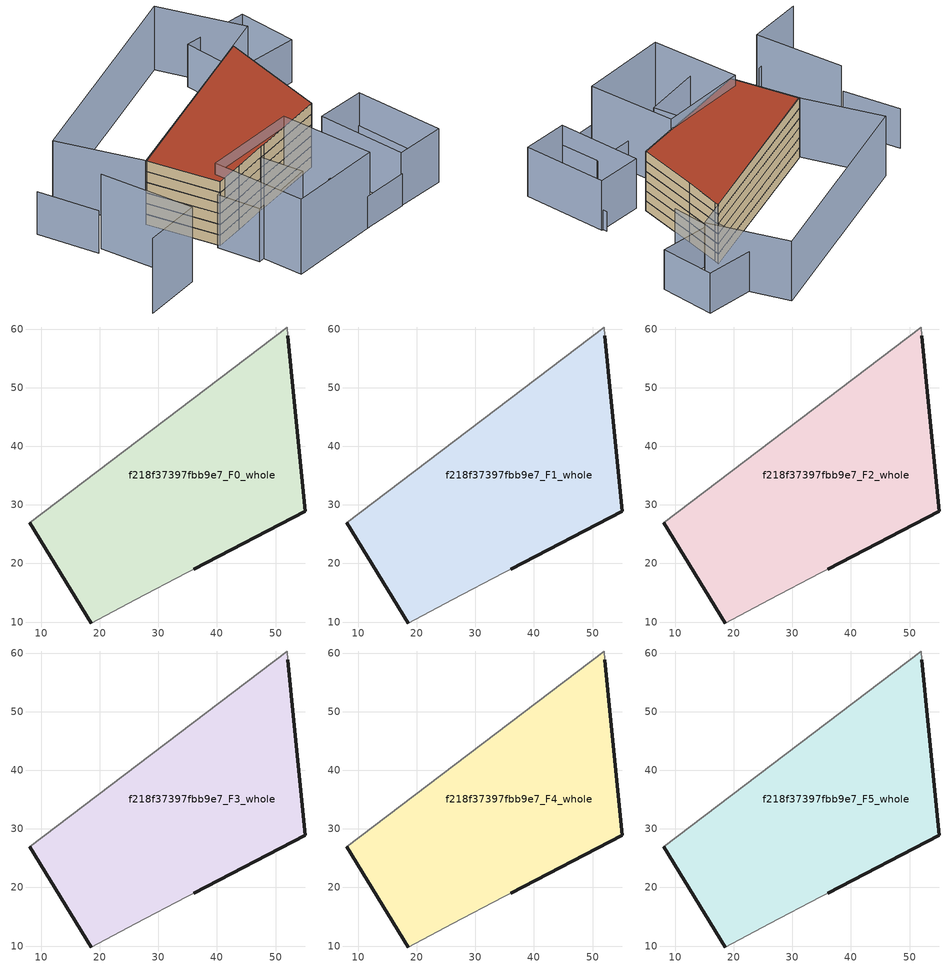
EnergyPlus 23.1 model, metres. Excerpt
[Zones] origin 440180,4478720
f218f37397fbb9e7_F0_whole
 floor ground (EU_floor_Construction): 55.04,28.9 53.17,47.59 52.11,58.84 52.01,60.37 8.07,26.91 18.51,9.83 26.08,13.77 34.86,18.43 36.07,19 z0
 wall outside (EU_wall_Construction): 18.51,9.83 8.07,26.91 / 52.11,58.84 53.17,47.59 55.04,28.9 36.07,19 z0:3
 wall adiabatic (EU_wall_Construction): 8.07,26.91 52.01,60.37 52.11,58.84 / 36.07,19 34.86,18.43 26.08,13.77 18.51,9.83 z0:3
f218f37397fbb9e7_F1_whole
 floor to f218f37397fbb9e7_F0_whole (EU_floor_Construction): 55.04,28.9 53.17,47.59 52.11,58.84 52.01,60.37 8.06,26.91 18.5,9.83 26.08,13.77 34.86,18.43 36.07,19 z3
 wall outside (EU_wall_Construction): 18.51,9.83 8.07,26.91 / 52.11,58.84 53.17,47.59 55.04,28.9 36.07,19 z3:6
 wall adiabatic (EU_wall_Construction): 8.07,26.91 52.01,60.37 52.11,58.84 / 36.07,19 34.86,18.43 26.08,13.77 18.51,9.83 z3:6
f218f37397fbb9e7_F2_whole
 floor to f218f37397fbb9e7_F1_whole (EU_floor_Construction): 55.04,28.9 53.17,47.59 52.11,58.84 52.01,60.37 8.06,26.91 18.5,9.83 26.08,13.77 34.86,18.43 36.07,19 z6
 wall outside (EU_wall_Construction): 18.51,9.83 8.07,26.91 / 52.11,58.84 53.17,47.59 55.04,28.9 36.07,19 z6:9
 wall adiabatic (EU_wall_Construction): 8.07,26.91 52.01,60.37 52.11,58.84 / 36.07,19 34.86,18.43 26.08,13.77 18.51,9.83 z6:9
f218f37397fbb9e7_F3_whole
 floor to f218f37397fbb9e7_F2_whole (EU_floor_Construction): 55.04,28.9 53.17,47.59 52.11,58.84 52.01,60.37 8.06,26.91 18.5,9.83 26.08,13.77 34.86,18.43 36.07,19 z9
 wall outside (EU_wall_Construction): 18.51,9.83 8.07,26.91 / 52.11,58.84 53.17,47.59 55.04,28.9 36.07,19 z9:12
 wall adiabatic (EU_wall_Construction): 8.07,26.91 52.01,60.37 52.11,58.84 / 36.07,19 34.86,18.43 26.08,13.77 18.51,9.83 z9:12
f218f37397fbb9e7_F4_whole
 floor to f218f37397fbb9e7_F3_whole (EU_floor_Construction): 55.04,28.9 53.17,47.59 52.11,58.84 52.01,60.37 8.06,26.91 18.5,9.83 26.08,13.77 34.86,18.43 36.07,19 z12
 wall outside (EU_wall_Construction): 18.51,9.83 8.07,26.91 / 52.11,58.84 53.17,47.59 55.04,28.9 36.07,19 z12:15
 wall adiabatic (EU_wall_Construction): 8.07,26.91 52.01,60.37 52.11,58.84 / 36.07,19 34.86,18.43 26.08,13.77 18.51,9.83 z12:15
f218f37397fbb9e7_F5_whole
 floor to f218f37397fbb9e7_F4_whole (EU_floor_Construction): 55.04,28.9 53.17,47.59 52.11,58.84 52.01,60.37 8.06,26.91 18.5,9.83 26.08,13.77 34.86,18.43 36.07,19 z15
 wall outside (EU_wall_Construction): 18.51,9.83 8.07,26.91 / 52.11,58.84 53.17,47.59 55.04,28.9 36.07,19 z15:18
 wall adiabatic (EU_wall_Construction): 8.07,26.91 52.01,60.37 52.11,58.84 / 36.07,19 34.86,18.43 26.08,13.77 18.51,9.83 z15:18
 roof outside (EU_roof_Construction): 52.01,60.37 52.11,58.84 53.17,47.59 55.04,28.9 36.07,19 34.86,18.43 26.08,13.77 18.51,9.83 8.07,26.91 z18
shading: -16.29,36.35 -8.03,21.69 / -6.06,-4.68 4.87,1.28 / 57.66,48.34 54.6,59.73 / 65.72,79.48 70.07,63.74 / 70.07,63.74 52.13,58.78 / 52.13,58.78 47.77,74.52 / 47.77,74.52 65.72,79.48 z0:12; -6.43,45.8 44.69,85.05 / 44.69,85.05 59.33,65.98 / 59.33,65.98 8.21,26.73 / 8.21,26.73 -6.43,45.8 z0:18; -6.47,23.17 4.68,-0.55 / 4.68,-0.55 -10.45,-7.66 / 53.52,-0.96 28.75,-10.71 / 28.75,-10.71 19.26,13.41 / 19.26,13.41 44.02,23.16 / 44.02,23.16 53.52,-0.96 z0:21; 17.57,9.35 34.86,18.43 / 34.86,18.43 40.32,8.03 / 40.32,8.03 23.04,-1.05 / 23.04,-1.05 17.57,9.35 / 64.66,3.22 56.53,26.68 / 56.53,26.68 69.49,31.17 / 69.49,31.17 77.62,7.71 / 77.62,7.71 64.66,3.22 z0:15; 60.8,14.37 64.85,3.07 / 64.85,3.07 52.59,-1.33 / 52.59,-1.33 48.53,9.97 / 48.53,9.97 60.8,14.37 z0:9; 76.26,9.72 68.72,32.42 z0:6
[Building]
EU S2 Campaign: North Axis=0; Terrain=City; Solar Distribution=FullExterior
[Site:Location]
Madrid: Latitude=40.5; Longitude=-3.5; Time Zone=1; Elevation=609
[SizingPeriod:WeatherFileDays]
AnnualSizingPeriod: Begin Month=1; Begin Day of Month=1; End Month=12; End Day of Month=31; Day of Week for Start Day=Monday; Use Weather File Daylight Saving Period=No; Use Weather File Rain and Snow Indicators=No
[MATERIAL]
EU_InternalMass_Material: Roughness=MediumRough; Thickness=0.1; Conductivity=1; Density=1800; Specific Heat=900; Thermal Absorptance=0.9; Solar Absorptance=0.7; Visible Absorptance=0.7
[MATERIAL:NOMASS] Roughness=MediumRough; Thermal Absorptance=0.9; Solar Absorptance=0.7; Visible Absorptance=0.7
Name | Thermal Resistance
EU_wall_NoMass | 0.609216
EU_roof_NoMass | 0.513268
EU_floor_NoMass | 0.568163
[CONSTRUCTION]
EU_wall_Construction: EU_wall_NoMass
EU_roof_Construction: EU_roof_NoMass
EU_floor_Construction: EU_floor_NoMass
EU_InternalMass_Construction: EU_InternalMass_Material
[ZONE] Type=1; Multiplier=1; Ceiling Height=autocalculate; Floor Area=autocalculate; Part of Total Floor Area=Yes
Name | Volume
f218f37397fbb9e7_F0_whole | 3455.81
f218f37397fbb9e7_F1_whole; f218f37397fbb9e7_F2_whole; f218f37397fbb9e7_F3_whole; f218f37397fbb9e7_F4_whole; f218f37397fbb9e7_F5_whole | 3455.82
[INTERNALMASS] Construction=EU_InternalMass_Construction; Surface Area=1151.94
Name | Zone or ZoneList
f218f37397fbb9e7_F0_whole_EU_InternalMass | f218f37397fbb9e7_F0_whole
f218f37397fbb9e7_F1_whole_EU_InternalMass | f218f37397fbb9e7_F1_whole
f218f37397fbb9e7_F2_whole_EU_InternalMass | f218f37397fbb9e7_F2_whole
f218f37397fbb9e7_F3_whole_EU_InternalMass | f218f37397fbb9e7_F3_whole
f218f37397fbb9e7_F4_whole_EU_InternalMass | f218f37397fbb9e7_F4_whole
f218f37397fbb9e7_F5_whole_EU_InternalMass | f218f37397fbb9e7_F5_whole
[OTHEREQUIPMENT] Fuel Type=Electricity; Design Level Calculation Method=Watts/Area; Power per Zone Floor Area=1; Fraction Latent=0; Fraction Radiant=0; Fraction Lost=0; Carbon Dioxide Generation Rate=0; EndUse Subcategory=EU_Step8_InternalGains
Name | Zone or ZoneList or Space or SpaceList | Schedule
EU_Step8_InternalGain_f218f37397fbb9e7_F0_whole_f000 | f218f37397fbb9e7_F0_whole | EU_Step8_GainSchedule_f218f37397fbb9e7_F0_whole_f000
EU_Step8_InternalGain_f218f37397fbb9e7_F1_whole_f000 | f218f37397fbb9e7_F1_whole | EU_Step8_GainSchedule_f218f37397fbb9e7_F1_whole_f000
EU_Step8_InternalGain_f218f37397fbb9e7_F2_whole_f000 | f218f37397fbb9e7_F2_whole | EU_Step8_GainSchedule_f218f37397fbb9e7_F2_whole_f000
EU_Step8_InternalGain_f218f37397fbb9e7_F3_whole_f000 | f218f37397fbb9e7_F3_whole | EU_Step8_GainSchedule_f218f37397fbb9e7_F3_whole_f000
EU_Step8_InternalGain_f218f37397fbb9e7_F4_whole_f000 | f218f37397fbb9e7_F4_whole | EU_Step8_GainSchedule_f218f37397fbb9e7_F4_whole_f000
EU_Step8_InternalGain_f218f37397fbb9e7_F5_whole_f000 | f218f37397fbb9e7_F5_whole | EU_Step8_GainSchedule_f218f37397fbb9e7_F5_whole_f000
[ZONEVENTILATION:DESIGNFLOWRATE] Schedule=EU_AlwaysOn; Design Flow Rate Calculation Method=AirChanges/Hour; Air Changes per Hour=0.752966; Ventilation Type=Natural; Fan Pressure Rise=0; Fan Total Efficiency=1; Constant Term Coefficient=1; Temperature Term Coefficient=0; Velocity Term Coefficient=0; Velocity Squared Term Coefficient=0; Minimum Indoor Temperature=-100; Maximum Indoor Temperature=100; Delta Temperature=-100; Minimum Outdoor Temperature=-100; Maximum Outdoor Temperature=100; Maximum Wind Speed=40
Name | Zone or ZoneList or Space or SpaceList
EU_ConstantAir_f218f37397fbb9e7_F0_whole | f218f37397fbb9e7_F0_whole
EU_ConstantAir_f218f37397fbb9e7_F1_whole | f218f37397fbb9e7_F1_whole
EU_ConstantAir_f218f37397fbb9e7_F2_whole | f218f37397fbb9e7_F2_whole
EU_ConstantAir_f218f37397fbb9e7_F3_whole | f218f37397fbb9e7_F3_whole
EU_ConstantAir_f218f37397fbb9e7_F4_whole | f218f37397fbb9e7_F4_whole
EU_ConstantAir_f218f37397fbb9e7_F5_whole | f218f37397fbb9e7_F5_whole
[HVACTEMPLATE:THERMOSTAT] Constant Heating Setpoint=20; Constant Cooling Setpoint=50
EU_HeatOnly_f218f37397fbb9e7_F0_whole; EU_HeatOnly_f218f37397fbb9e7_F1_whole; EU_HeatOnly_f218f37397fbb9e7_F2_whole; EU_HeatOnly_f218f37397fbb9e7_F3_whole; EU_HeatOnly_f218f37397fbb9e7_F4_whole; EU_HeatOnly_f218f37397fbb9e7_F5_whole
[HVACTEMPLATE:ZONE:IDEALLOADSAIRSYSTEM] System Availability Schedule=EU_AlwaysOn; Maximum Heating Supply Air Temperature=50; Minimum Cooling Supply Air Temperature=13; Maximum Heating Supply Air Humidity Ratio=0.0156; Minimum Cooling Supply Air Humidity Ratio=0.0077; Heating Limit=NoLimit; Cooling Limit=NoLimit; Heating Availability Schedule=EU_AlwaysOn; Cooling Availability Schedule=EU_CoolingOff; Dehumidification Control Type=ConstantSensibleHeatRatio; Cooling Sensible Heat Ratio=0.7; Dehumidification Setpoint=60; Humidification Control Type=None; Humidification Setpoint=30; Outdoor Air Method=None; Outdoor Air Flow Rate per Person=0.00944; Outdoor Air Flow Rate per Zone Floor Area=0; Outdoor Air Flow Rate per Zone=0; Demand Controlled Ventilation Type=None; Outdoor Air Economizer Type=NoEconomizer; Heat Recovery Type=None; Sensible Heat Recovery Effectiveness=0.7; Latent Heat Recovery Effectiveness=0.65
Name | Template Thermostat
f218f37397fbb9e7_F0_whole | EU_HeatOnly_f218f37397fbb9e7_F0_whole
f218f37397fbb9e7_F1_whole | EU_HeatOnly_f218f37397fbb9e7_F1_whole
f218f37397fbb9e7_F2_whole | EU_HeatOnly_f218f37397fbb9e7_F2_whole
f218f37397fbb9e7_F3_whole | EU_HeatOnly_f218f37397fbb9e7_F3_whole
f218f37397fbb9e7_F4_whole | EU_HeatOnly_f218f37397fbb9e7_F4_whole
f218f37397fbb9e7_F5_whole | EU_HeatOnly_f218f37397fbb9e7_F5_whole
[SIZING:ZONE] Zone Cooling Design Supply Air Temperature Input Method=SupplyAirTemperature; Zone Cooling Design Supply Air Temperature=13; Zone Heating Design Supply Air Temperature Input Method=SupplyAirTemperature; Zone Heating Design Supply Air Temperature=50; Zone Cooling Design Supply Air Humidity Ratio=0.008; Zone Heating Design Supply Air Humidity Ratio=0.008; Cooling Design Air Flow Method=DesignDay; Cooling Design Air Flow Rate=0; Cooling Minimum Air Flow per Zone Floor Area=0.000762; Cooling Minimum Air Flow=0; Cooling Minimum Air Flow Fraction=0.2; Heating Design Air Flow Method=DesignDay; Heating Design Air Flow Rate=0; Heating Maximum Air Flow per Zone Floor Area=0.002032; Heating Maximum Air Flow=0.141576; Heating Maximum Air Flow Fraction=0.3; Account for Dedicated Outdoor Air System=No; Dedicated Outdoor Air System Control Strategy=NeutralSupplyAir; Dedicated Outdoor Air Low Setpoint Temperature for Design=autosize; Dedicated Outdoor Air High Setpoint Temperature for Design=autosize; Zone Load Sizing Method=Sensible Load Only No Latent Load; Zone Latent Cooling Design Supply Air Humidity Ratio Input Method=HumidityRatioDifference; Zone Cooling Design Supply Air Humidity Ratio Difference=0.005; Zone Latent Heating Design Supply Air Humidity Ratio Input Method=HumidityRatioDifference; Zone Humidification Design Supply Air Humidity Ratio Difference=0.005
f218f37397fbb9e7_F0_whole; f218f37397fbb9e7_F1_whole; f218f37397fbb9e7_F2_whole; f218f37397fbb9e7_F3_whole; f218f37397fbb9e7_F4_whole; f218f37397fbb9e7_F5_whole
[SCHEDULE:CONSTANT]
Name | Hourly Value
EU_AlwaysOn | 1
EU_CoolingOff | 0
[SCHEDULE:FILE] Column Number=1; Rows to Skip at Top=0; Number of Hours of Data=8760; Column Separator=Comma; Interpolate to Timestep=No; Minutes per Item=60; Adjust Schedule for Daylight Savings=Yes
Name | File
EU_Step8_GainSchedule_f218f37397fbb9e7_F0_whole_f000 | ../../schedules/f218f37397fbb9e7/f218f37397fbb9e7_F0_whole_f000_gain.csv
EU_Step8_GainSchedule_f218f37397fbb9e7_F1_whole_f000 | ../../schedules/f218f37397fbb9e7/f218f37397fbb9e7_F1_whole_f000_gain.csv
EU_Step8_GainSchedule_f218f37397fbb9e7_F2_whole_f000 | ../../schedules/f218f37397fbb9e7/f218f37397fbb9e7_F2_whole_f000_gain.csv
EU_Step8_GainSchedule_f218f37397fbb9e7_F3_whole_f000 | ../../schedules/f218f37397fbb9e7/f218f37397fbb9e7_F3_whole_f000_gain.csv
EU_Step8_GainSchedule_f218f37397fbb9e7_F4_whole_f000 | ../../schedules/f218f37397fbb9e7/f218f37397fbb9e7_F4_whole_f000_gain.csv
EU_Step8_GainSchedule_f218f37397fbb9e7_F5_whole_f000 | ../../schedules/f218f37397fbb9e7/f218f37397fbb9e7_F5_whole_f000_gain.csv
